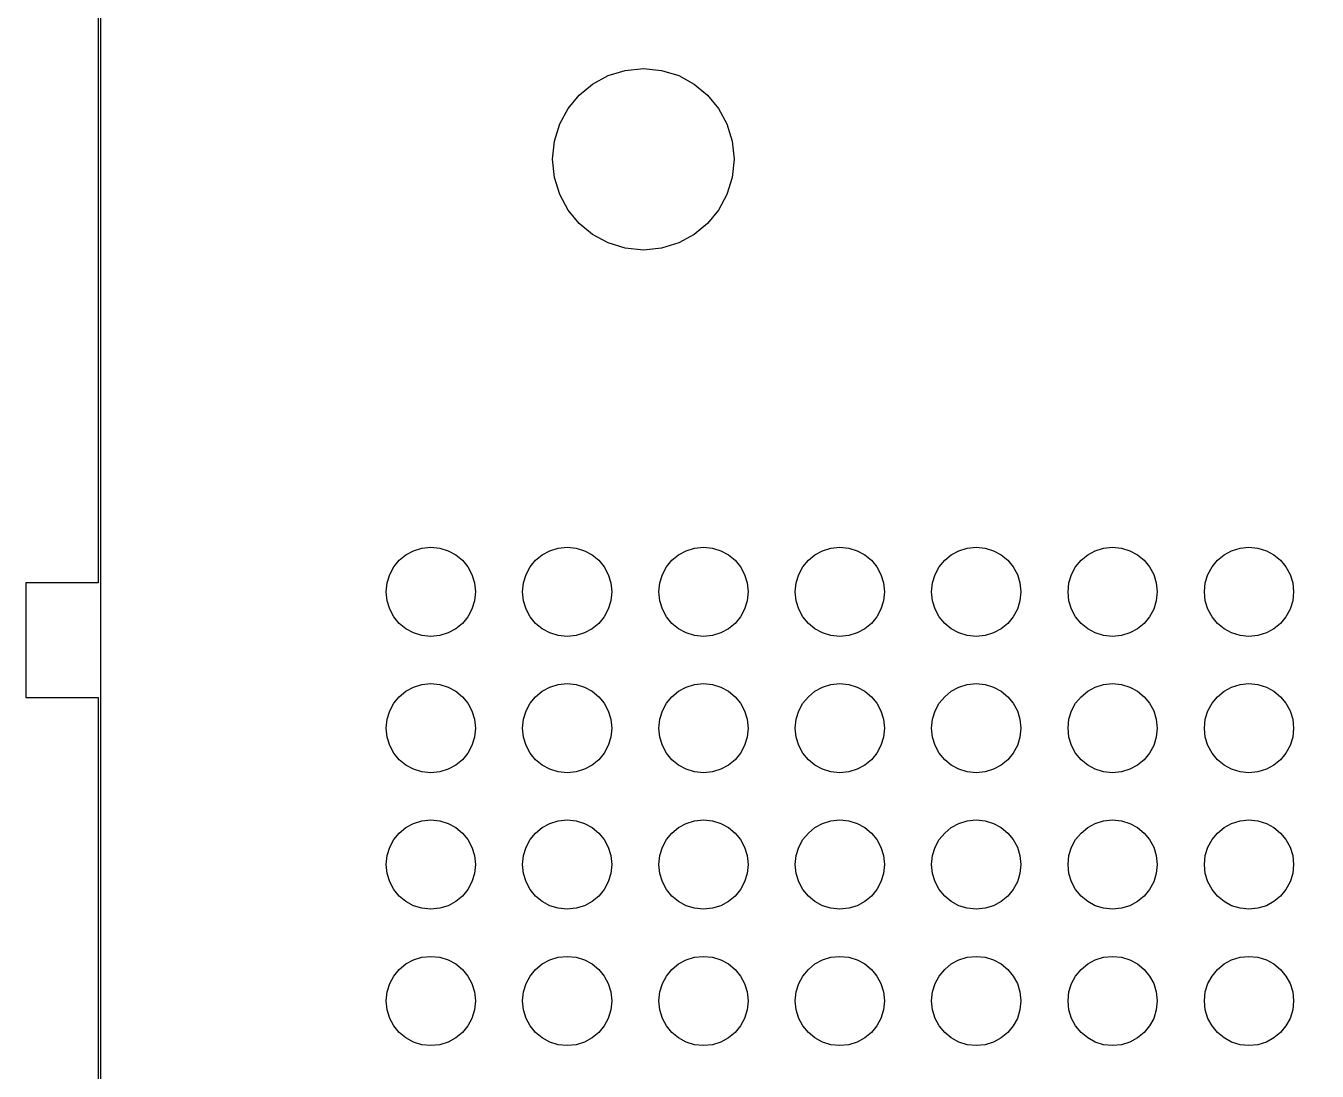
# Model space of a CAD drawing. Extents: x -3 to 115, y -3 to 173.
# Drawn here: x -2.9 to 50.5, y 42.6 to 85.9 of the extents above; entities that cross this region are included whole.
import ezdxf

# ---------------------------------------------------------------- set-up
doc = ezdxf.new("R2010")
doc.units = 0
doc.layers.get('0').update_dxf_attribs({"linetype": 'CONTINUOUS'})
doc.layers.add('Layer_1', color=7, linetype='CONTINUOUS')

msp = doc.modelspace()

# ---------------------------------------------------------------- linework, layer by layer
at = {"color": 7}
msp.add_lwpolyline([(21.855948, 76.688872), (21.150757, 76.908512), (20.512917, 77.254502), (19.956812, 77.713226), (19.49838, 78.269136), (19.151907, 78.906682), (18.932653, 79.612263), (18.856749, 80.368381), (18.932653, 81.125468), (19.151907, 81.831046), (19.49838, 82.468597), (19.956812, 83.024507), (20.512917, 83.483231), (21.150757, 83.830187), (21.855948, 84.04789), (22.612356, 84.124666), (23.369736, 84.04789), (24.074927, 83.830187), (24.712669, 83.483231), (25.268871, 83.024507), (25.727305, 82.468597), (26.073679, 81.831046), (26.291961, 81.125468), (26.368838, 80.368381), (26.291961, 79.612263), (26.073679, 78.906682), (25.727305, 78.269136), (25.268871, 77.713226), (24.712669, 77.254502), (24.074927, 76.908512), (23.369736, 76.688872), (22.612356, 76.613067), (21.855948, 76.688872), (21.855948, 76.688872), (21.855948, 76.688872)], close=True, dxfattribs=at)
at = {"color": 6}
for points in [[(13.441928, 60.657326), (13.095249, 60.765302), (12.78168, 60.935394), (12.508293, 61.16091), (12.282924, 61.4342), (12.112594, 61.747627), (12.004806, 62.094495), (11.967491, 62.46621), (12.004806, 62.838405), (12.112594, 63.185273), (12.282924, 63.498697), (12.508293, 63.77199), (12.78168, 63.997503), (13.095249, 64.168069), (13.441928, 64.275094), (13.813786, 64.312841), (14.186121, 64.275094), (14.532801, 64.168069), (14.846321, 63.997503), (15.119756, 63.77199), (15.345126, 63.498697), (15.515407, 63.185273), (15.622717, 62.838405), (15.66051, 62.46621), (15.622717, 62.094495), (15.515407, 61.747627), (15.345126, 61.4342), (15.119756, 61.16091), (14.846321, 60.935394), (14.532801, 60.765302), (14.186121, 60.657326), (13.813786, 60.620059), (13.441928, 60.657326), (13.441928, 60.657326), (13.441928, 60.657326)], [(19.086727, 60.657326), (18.740048, 60.765302), (18.426479, 60.935394), (18.153092, 61.16091), (17.927723, 61.4342), (17.757393, 61.747627), (17.649606, 62.094495), (17.612291, 62.46621), (17.649606, 62.838405), (17.757393, 63.185273), (17.927723, 63.498697), (18.153092, 63.77199), (18.426479, 63.997503), (18.740048, 64.168069), (19.086727, 64.275094), (19.458585, 64.312841), (19.830921, 64.275094), (20.1776, 64.168069), (20.49112, 63.997503), (20.764555, 63.77199), (20.989926, 63.498697), (21.160207, 63.185273), (21.267516, 62.838405), (21.30531, 62.46621), (21.267516, 62.094495), (21.160207, 61.747627), (20.989926, 61.4342), (20.764555, 61.16091), (20.49112, 60.935394), (20.1776, 60.765302), (19.830921, 60.657326), (19.458585, 60.620059), (19.086727, 60.657326), (19.086727, 60.657326), (19.086727, 60.657326)], [(24.731527, 60.657326), (24.384848, 60.765302), (24.071279, 60.935394), (23.797892, 61.16091), (23.572523, 61.4342), (23.402193, 61.747627), (23.294405, 62.094495), (23.25709, 62.46621), (23.294405, 62.838405), (23.402193, 63.185273), (23.572523, 63.498697), (23.797892, 63.77199), (24.071279, 63.997503), (24.384848, 64.168069), (24.731527, 64.275094), (25.103384, 64.312841), (25.47572, 64.275094), (25.822399, 64.168069), (26.13592, 63.997503), (26.409355, 63.77199), (26.634725, 63.498697), (26.805006, 63.185273), (26.912316, 62.838405), (26.950109, 62.46621), (26.912316, 62.094495), (26.805006, 61.747627), (26.634725, 61.4342), (26.409355, 61.16091), (26.13592, 60.935394), (25.822399, 60.765302), (25.47572, 60.657326), (25.103384, 60.620059), (24.731527, 60.657326), (24.731527, 60.657326), (24.731527, 60.657326)], [(30.376326, 60.657326), (30.029647, 60.765302), (29.716078, 60.935394), (29.442691, 61.16091), (29.217322, 61.4342), (29.046992, 61.747627), (28.939205, 62.094495), (28.90189, 62.46621), (28.939205, 62.838405), (29.046992, 63.185273), (29.217322, 63.498697), (29.442691, 63.77199), (29.716078, 63.997503), (30.029647, 64.168069), (30.376326, 64.275094), (30.748184, 64.312841), (31.12052, 64.275094), (31.467199, 64.168069), (31.780719, 63.997503), (32.054154, 63.77199), (32.279525, 63.498697), (32.449806, 63.185273), (32.557115, 62.838405), (32.594909, 62.46621), (32.557115, 62.094495), (32.449806, 61.747627), (32.279525, 61.4342), (32.054154, 61.16091), (31.780719, 60.935394), (31.467199, 60.765302), (31.12052, 60.657326), (30.748184, 60.620059), (30.376326, 60.657326), (30.376326, 60.657326), (30.376326, 60.657326)], [(36.021126, 60.657326), (35.674447, 60.765302), (35.360878, 60.935394), (35.087491, 61.16091), (34.862121, 61.4342), (34.691792, 61.747627), (34.584004, 62.094495), (34.546689, 62.46621), (34.584004, 62.838405), (34.691792, 63.185273), (34.862121, 63.498697), (35.087491, 63.77199), (35.360878, 63.997503), (35.674447, 64.168069), (36.021126, 64.275094), (36.392983, 64.312841), (36.765319, 64.275094), (37.111998, 64.168069), (37.425519, 63.997503), (37.698954, 63.77199), (37.924324, 63.498697), (38.094605, 63.185273), (38.201915, 62.838405), (38.239708, 62.46621), (38.201915, 62.094495), (38.094605, 61.747627), (37.924324, 61.4342), (37.698954, 61.16091), (37.425519, 60.935394), (37.111998, 60.765302), (36.765319, 60.657326), (36.392983, 60.620059), (36.021126, 60.657326), (36.021126, 60.657326), (36.021126, 60.657326)], [(41.665925, 60.657326), (41.319246, 60.765302), (41.005677, 60.935394), (40.73229, 61.16091), (40.506921, 61.4342), (40.336591, 61.747627), (40.228804, 62.094495), (40.191489, 62.46621), (40.228804, 62.838405), (40.336591, 63.185273), (40.506921, 63.498697), (40.73229, 63.77199), (41.005677, 63.997503), (41.319246, 64.168069), (41.665925, 64.275094), (42.037783, 64.312841), (42.410119, 64.275094), (42.756798, 64.168069), (43.070318, 63.997503), (43.343753, 63.77199), (43.569124, 63.498697), (43.739405, 63.185273), (43.846714, 62.838405), (43.884508, 62.46621), (43.846714, 62.094495), (43.739405, 61.747627), (43.569124, 61.4342), (43.343753, 61.16091), (43.070318, 60.935394), (42.756798, 60.765302), (42.410119, 60.657326), (42.037783, 60.620059), (41.665925, 60.657326), (41.665925, 60.657326), (41.665925, 60.657326)], [(47.310725, 60.657326), (46.964046, 60.765302), (46.650477, 60.935394), (46.37709, 61.16091), (46.151721, 61.4342), (45.981391, 61.747627), (45.873604, 62.094495), (45.836289, 62.46621), (45.873604, 62.838405), (45.981391, 63.185273), (46.151721, 63.498697), (46.37709, 63.77199), (46.650477, 63.997503), (46.964046, 64.168069), (47.310725, 64.275094), (47.682583, 64.312841), (48.054919, 64.275094), (48.401598, 64.168069), (48.715118, 63.997503), (48.988553, 63.77199), (49.213924, 63.498697), (49.384205, 63.185273), (49.491514, 62.838405), (49.529308, 62.46621), (49.491514, 62.094495), (49.384205, 61.747627), (49.213924, 61.4342), (48.988553, 61.16091), (48.715118, 60.935394), (48.401598, 60.765302), (48.054919, 60.657326), (47.682583, 60.620059), (47.310725, 60.657326), (47.310725, 60.657326), (47.310725, 60.657326)], [(13.441928, 55.01288), (13.095249, 55.120855), (12.78168, 55.290948), (12.508293, 55.516463), (12.282924, 55.789753), (12.112594, 56.103181), (12.004806, 56.450049), (11.967491, 56.821764), (12.004806, 57.193958), (12.112594, 57.540826), (12.282924, 57.854251), (12.508293, 58.127544), (12.78168, 58.353056), (13.095249, 58.523623), (13.441928, 58.630647), (13.813786, 58.668394), (14.186121, 58.630647), (14.532801, 58.523623), (14.846321, 58.353056), (15.119756, 58.127544), (15.345126, 57.854251), (15.515407, 57.540826), (15.622717, 57.193958), (15.66051, 56.821764), (15.622717, 56.450049), (15.515407, 56.103181), (15.345126, 55.789753), (15.119756, 55.516463), (14.846321, 55.290948), (14.532801, 55.120855), (14.186121, 55.01288), (13.813786, 54.975613), (13.441928, 55.01288), (13.441928, 55.01288), (13.441928, 55.01288)], [(19.086727, 55.01288), (18.740048, 55.120855), (18.426479, 55.290948), (18.153092, 55.516463), (17.927723, 55.789753), (17.757393, 56.103181), (17.649606, 56.450049), (17.612291, 56.821764), (17.649606, 57.193958), (17.757393, 57.540826), (17.927723, 57.854251), (18.153092, 58.127544), (18.426479, 58.353056), (18.740048, 58.523623), (19.086727, 58.630647), (19.458585, 58.668394), (19.830921, 58.630647), (20.1776, 58.523623), (20.49112, 58.353056), (20.764555, 58.127544), (20.989926, 57.854251), (21.160207, 57.540826), (21.267516, 57.193958), (21.30531, 56.821764), (21.267516, 56.450049), (21.160207, 56.103181), (20.989926, 55.789753), (20.764555, 55.516463), (20.49112, 55.290948), (20.1776, 55.120855), (19.830921, 55.01288), (19.458585, 54.975613), (19.086727, 55.01288), (19.086727, 55.01288), (19.086727, 55.01288)], [(24.731527, 55.01288), (24.384848, 55.120855), (24.071279, 55.290948), (23.797892, 55.516463), (23.572523, 55.789753), (23.402193, 56.103181), (23.294405, 56.450049), (23.25709, 56.821764), (23.294405, 57.193958), (23.402193, 57.540826), (23.572523, 57.854251), (23.797892, 58.127544), (24.071279, 58.353056), (24.384848, 58.523623), (24.731527, 58.630647), (25.103384, 58.668394), (25.47572, 58.630647), (25.822399, 58.523623), (26.13592, 58.353056), (26.409355, 58.127544), (26.634725, 57.854251), (26.805006, 57.540826), (26.912316, 57.193958), (26.950109, 56.821764), (26.912316, 56.450049), (26.805006, 56.103181), (26.634725, 55.789753), (26.409355, 55.516463), (26.13592, 55.290948), (25.822399, 55.120855), (25.47572, 55.01288), (25.103384, 54.975613), (24.731527, 55.01288), (24.731527, 55.01288), (24.731527, 55.01288)], [(30.376326, 55.01288), (30.029647, 55.120855), (29.716078, 55.290948), (29.442691, 55.516463), (29.217322, 55.789753), (29.046992, 56.103181), (28.939205, 56.450049), (28.90189, 56.821764), (28.939205, 57.193958), (29.046992, 57.540826), (29.217322, 57.854251), (29.442691, 58.127544), (29.716078, 58.353056), (30.029647, 58.523623), (30.376326, 58.630647), (30.748184, 58.668394), (31.12052, 58.630647), (31.467199, 58.523623), (31.780719, 58.353056), (32.054154, 58.127544), (32.279525, 57.854251), (32.449806, 57.540826), (32.557115, 57.193958), (32.594909, 56.821764), (32.557115, 56.450049), (32.449806, 56.103181), (32.279525, 55.789753), (32.054154, 55.516463), (31.780719, 55.290948), (31.467199, 55.120855), (31.12052, 55.01288), (30.748184, 54.975613), (30.376326, 55.01288), (30.376326, 55.01288), (30.376326, 55.01288)], [(36.021126, 55.01288), (35.674447, 55.120855), (35.360878, 55.290948), (35.087491, 55.516463), (34.862121, 55.789753), (34.691792, 56.103181), (34.584004, 56.450049), (34.546689, 56.821764), (34.584004, 57.193958), (34.691792, 57.540826), (34.862121, 57.854251), (35.087491, 58.127544), (35.360878, 58.353056), (35.674447, 58.523623), (36.021126, 58.630647), (36.392983, 58.668394), (36.765319, 58.630647), (37.111998, 58.523623), (37.425519, 58.353056), (37.698954, 58.127544), (37.924324, 57.854251), (38.094605, 57.540826), (38.201915, 57.193958), (38.239708, 56.821764), (38.201915, 56.450049), (38.094605, 56.103181), (37.924324, 55.789753), (37.698954, 55.516463), (37.425519, 55.290948), (37.111998, 55.120855), (36.765319, 55.01288), (36.392983, 54.975613), (36.021126, 55.01288), (36.021126, 55.01288), (36.021126, 55.01288)], [(41.665925, 55.01288), (41.319246, 55.120855), (41.005677, 55.290948), (40.73229, 55.516463), (40.506921, 55.789753), (40.336591, 56.103181), (40.228804, 56.450049), (40.191489, 56.821764), (40.228804, 57.193958), (40.336591, 57.540826), (40.506921, 57.854251), (40.73229, 58.127544), (41.005677, 58.353056), (41.319246, 58.523623), (41.665925, 58.630647), (42.037783, 58.668394), (42.410119, 58.630647), (42.756798, 58.523623), (43.070318, 58.353056), (43.343753, 58.127544), (43.569124, 57.854251), (43.739405, 57.540826), (43.846714, 57.193958), (43.884508, 56.821764), (43.846714, 56.450049), (43.739405, 56.103181), (43.569124, 55.789753), (43.343753, 55.516463), (43.070318, 55.290948), (42.756798, 55.120855), (42.410119, 55.01288), (42.037783, 54.975613), (41.665925, 55.01288), (41.665925, 55.01288), (41.665925, 55.01288)], [(47.310725, 55.01288), (46.964046, 55.120855), (46.650477, 55.290948), (46.37709, 55.516463), (46.151721, 55.789753), (45.981391, 56.103181), (45.873604, 56.450049), (45.836289, 56.821764), (45.873604, 57.193958), (45.981391, 57.540826), (46.151721, 57.854251), (46.37709, 58.127544), (46.650477, 58.353056), (46.964046, 58.523623), (47.310725, 58.630647), (47.682583, 58.668394), (48.054919, 58.630647), (48.401598, 58.523623), (48.715118, 58.353056), (48.988553, 58.127544), (49.213924, 57.854251), (49.384205, 57.540826), (49.491514, 57.193958), (49.529308, 56.821764), (49.491514, 56.450049), (49.384205, 56.103181), (49.213924, 55.789753), (48.988553, 55.516463), (48.715118, 55.290948), (48.401598, 55.120855), (48.054919, 55.01288), (47.682583, 54.975613), (47.310725, 55.01288), (47.310725, 55.01288), (47.310725, 55.01288)], [(13.441928, 49.368434), (13.095249, 49.476409), (12.78168, 49.646502), (12.508293, 49.872017), (12.282924, 50.145307), (12.112594, 50.458734), (12.004806, 50.805602), (11.967491, 51.177317), (12.004806, 51.549512), (12.112594, 51.89638), (12.282924, 52.209805), (12.508293, 52.483097), (12.78168, 52.70861), (13.095249, 52.879176), (13.441928, 52.986201), (13.813786, 53.023948), (14.186121, 52.986201), (14.532801, 52.879176), (14.846321, 52.70861), (15.119756, 52.483097), (15.345126, 52.209805), (15.515407, 51.89638), (15.622717, 51.549512), (15.66051, 51.177317), (15.622717, 50.805602), (15.515407, 50.458734), (15.345126, 50.145307), (15.119756, 49.872017), (14.846321, 49.646502), (14.532801, 49.476409), (14.186121, 49.368434), (13.813786, 49.331166), (13.441928, 49.368434), (13.441928, 49.368434), (13.441928, 49.368434)], [(19.086727, 49.368434), (18.740048, 49.476409), (18.426479, 49.646502), (18.153092, 49.872017), (17.927723, 50.145307), (17.757393, 50.458734), (17.649606, 50.805602), (17.612291, 51.177317), (17.649606, 51.549512), (17.757393, 51.89638), (17.927723, 52.209805), (18.153092, 52.483097), (18.426479, 52.70861), (18.740048, 52.879176), (19.086727, 52.986201), (19.458585, 53.023948), (19.830921, 52.986201), (20.1776, 52.879176), (20.49112, 52.70861), (20.764555, 52.483097), (20.989926, 52.209805), (21.160207, 51.89638), (21.267516, 51.549512), (21.30531, 51.177317), (21.267516, 50.805602), (21.160207, 50.458734), (20.989926, 50.145307), (20.764555, 49.872017), (20.49112, 49.646502), (20.1776, 49.476409), (19.830921, 49.368434), (19.458585, 49.331166), (19.086727, 49.368434), (19.086727, 49.368434), (19.086727, 49.368434)], [(24.731527, 49.368434), (24.384848, 49.476409), (24.071279, 49.646502), (23.797892, 49.872017), (23.572523, 50.145307), (23.402193, 50.458734), (23.294405, 50.805602), (23.25709, 51.177317), (23.294405, 51.549512), (23.402193, 51.89638), (23.572523, 52.209805), (23.797892, 52.483097), (24.071279, 52.70861), (24.384848, 52.879176), (24.731527, 52.986201), (25.103384, 53.023948), (25.47572, 52.986201), (25.822399, 52.879176), (26.13592, 52.70861), (26.409355, 52.483097), (26.634725, 52.209805), (26.805006, 51.89638), (26.912316, 51.549512), (26.950109, 51.177317), (26.912316, 50.805602), (26.805006, 50.458734), (26.634725, 50.145307), (26.409355, 49.872017), (26.13592, 49.646502), (25.822399, 49.476409), (25.47572, 49.368434), (25.103384, 49.331166), (24.731527, 49.368434), (24.731527, 49.368434), (24.731527, 49.368434)], [(30.376326, 49.368434), (30.029647, 49.476409), (29.716078, 49.646502), (29.442691, 49.872017), (29.217322, 50.145307), (29.046992, 50.458734), (28.939205, 50.805602), (28.90189, 51.177317), (28.939205, 51.549512), (29.046992, 51.89638), (29.217322, 52.209805), (29.442691, 52.483097), (29.716078, 52.70861), (30.029647, 52.879176), (30.376326, 52.986201), (30.748184, 53.023948), (31.12052, 52.986201), (31.467199, 52.879176), (31.780719, 52.70861), (32.054154, 52.483097), (32.279525, 52.209805), (32.449806, 51.89638), (32.557115, 51.549512), (32.594909, 51.177317), (32.557115, 50.805602), (32.449806, 50.458734), (32.279525, 50.145307), (32.054154, 49.872017), (31.780719, 49.646502), (31.467199, 49.476409), (31.12052, 49.368434), (30.748184, 49.331166), (30.376326, 49.368434), (30.376326, 49.368434), (30.376326, 49.368434)], [(36.021126, 49.368434), (35.674447, 49.476409), (35.360878, 49.646502), (35.087491, 49.872017), (34.862121, 50.145307), (34.691792, 50.458734), (34.584004, 50.805602), (34.546689, 51.177317), (34.584004, 51.549512), (34.691792, 51.89638), (34.862121, 52.209805), (35.087491, 52.483097), (35.360878, 52.70861), (35.674447, 52.879176), (36.021126, 52.986201), (36.392983, 53.023948), (36.765319, 52.986201), (37.111998, 52.879176), (37.425519, 52.70861), (37.698954, 52.483097), (37.924324, 52.209805), (38.094605, 51.89638), (38.201915, 51.549512), (38.239708, 51.177317), (38.201915, 50.805602), (38.094605, 50.458734), (37.924324, 50.145307), (37.698954, 49.872017), (37.425519, 49.646502), (37.111998, 49.476409), (36.765319, 49.368434), (36.392983, 49.331166), (36.021126, 49.368434), (36.021126, 49.368434), (36.021126, 49.368434)], [(41.665925, 49.368434), (41.319246, 49.476409), (41.005677, 49.646502), (40.73229, 49.872017), (40.506921, 50.145307), (40.336591, 50.458734), (40.228804, 50.805602), (40.191489, 51.177317), (40.228804, 51.549512), (40.336591, 51.89638), (40.506921, 52.209805), (40.73229, 52.483097), (41.005677, 52.70861), (41.319246, 52.879176), (41.665925, 52.986201), (42.037783, 53.023948), (42.410119, 52.986201), (42.756798, 52.879176), (43.070318, 52.70861), (43.343753, 52.483097), (43.569124, 52.209805), (43.739405, 51.89638), (43.846714, 51.549512), (43.884508, 51.177317), (43.846714, 50.805602), (43.739405, 50.458734), (43.569124, 50.145307), (43.343753, 49.872017), (43.070318, 49.646502), (42.756798, 49.476409), (42.410119, 49.368434), (42.037783, 49.331166), (41.665925, 49.368434), (41.665925, 49.368434), (41.665925, 49.368434)], [(47.310725, 49.368434), (46.964046, 49.476409), (46.650477, 49.646502), (46.37709, 49.872017), (46.151721, 50.145307), (45.981391, 50.458734), (45.873604, 50.805602), (45.836289, 51.177317), (45.873604, 51.549512), (45.981391, 51.89638), (46.151721, 52.209805), (46.37709, 52.483097), (46.650477, 52.70861), (46.964046, 52.879176), (47.310725, 52.986201), (47.682583, 53.023948), (48.054919, 52.986201), (48.401598, 52.879176), (48.715118, 52.70861), (48.988553, 52.483097), (49.213924, 52.209805), (49.384205, 51.89638), (49.491514, 51.549512), (49.529308, 51.177317), (49.491514, 50.805602), (49.384205, 50.458734), (49.213924, 50.145307), (48.988553, 49.872017), (48.715118, 49.646502), (48.401598, 49.476409), (48.054919, 49.368434), (47.682583, 49.331166), (47.310725, 49.368434), (47.310725, 49.368434), (47.310725, 49.368434)], [(13.441928, 43.723987), (13.095249, 43.831963), (12.78168, 44.002055), (12.508293, 44.22757), (12.282924, 44.50086), (12.112594, 44.814288), (12.004806, 45.161156), (11.967491, 45.532871), (12.004806, 45.905065), (12.112594, 46.251933), (12.282924, 46.565358), (12.508293, 46.838651), (12.78168, 47.064163), (13.095249, 47.23473), (13.441928, 47.341754), (13.813786, 47.379502), (14.186121, 47.341754), (14.532801, 47.23473), (14.846321, 47.064163), (15.119756, 46.838651), (15.345126, 46.565358), (15.515407, 46.251933), (15.622717, 45.905065), (15.66051, 45.532871), (15.622717, 45.161156), (15.515407, 44.814288), (15.345126, 44.50086), (15.119756, 44.22757), (14.846321, 44.002055), (14.532801, 43.831963), (14.186121, 43.723987), (13.813786, 43.68672), (13.441928, 43.723987), (13.441928, 43.723987), (13.441928, 43.723987)], [(19.086727, 43.723987), (18.740048, 43.831963), (18.426479, 44.002055), (18.153092, 44.22757), (17.927723, 44.50086), (17.757393, 44.814288), (17.649606, 45.161156), (17.612291, 45.532871), (17.649606, 45.905065), (17.757393, 46.251933), (17.927723, 46.565358), (18.153092, 46.838651), (18.426479, 47.064163), (18.740048, 47.23473), (19.086727, 47.341754), (19.458585, 47.379502), (19.830921, 47.341754), (20.1776, 47.23473), (20.49112, 47.064163), (20.764555, 46.838651), (20.989926, 46.565358), (21.160207, 46.251933), (21.267516, 45.905065), (21.30531, 45.532871), (21.267516, 45.161156), (21.160207, 44.814288), (20.989926, 44.50086), (20.764555, 44.22757), (20.49112, 44.002055), (20.1776, 43.831963), (19.830921, 43.723987), (19.458585, 43.68672), (19.086727, 43.723987), (19.086727, 43.723987), (19.086727, 43.723987)], [(24.731527, 43.723987), (24.384848, 43.831963), (24.071279, 44.002055), (23.797892, 44.22757), (23.572523, 44.50086), (23.402193, 44.814288), (23.294405, 45.161156), (23.25709, 45.532871), (23.294405, 45.905065), (23.402193, 46.251933), (23.572523, 46.565358), (23.797892, 46.838651), (24.071279, 47.064163), (24.384848, 47.23473), (24.731527, 47.341754), (25.103384, 47.379502), (25.47572, 47.341754), (25.822399, 47.23473), (26.13592, 47.064163), (26.409355, 46.838651), (26.634725, 46.565358), (26.805006, 46.251933), (26.912316, 45.905065), (26.950109, 45.532871), (26.912316, 45.161156), (26.805006, 44.814288), (26.634725, 44.50086), (26.409355, 44.22757), (26.13592, 44.002055), (25.822399, 43.831963), (25.47572, 43.723987), (25.103384, 43.68672), (24.731527, 43.723987), (24.731527, 43.723987), (24.731527, 43.723987)], [(30.376326, 43.723987), (30.029647, 43.831963), (29.716078, 44.002055), (29.442691, 44.22757), (29.217322, 44.50086), (29.046992, 44.814288), (28.939205, 45.161156), (28.90189, 45.532871), (28.939205, 45.905065), (29.046992, 46.251933), (29.217322, 46.565358), (29.442691, 46.838651), (29.716078, 47.064163), (30.029647, 47.23473), (30.376326, 47.341754), (30.748184, 47.379502), (31.12052, 47.341754), (31.467199, 47.23473), (31.780719, 47.064163), (32.054154, 46.838651), (32.279525, 46.565358), (32.449806, 46.251933), (32.557115, 45.905065), (32.594909, 45.532871), (32.557115, 45.161156), (32.449806, 44.814288), (32.279525, 44.50086), (32.054154, 44.22757), (31.780719, 44.002055), (31.467199, 43.831963), (31.12052, 43.723987), (30.748184, 43.68672), (30.376326, 43.723987), (30.376326, 43.723987), (30.376326, 43.723987)], [(36.021126, 43.723987), (35.674447, 43.831963), (35.360878, 44.002055), (35.087491, 44.22757), (34.862121, 44.50086), (34.691792, 44.814288), (34.584004, 45.161156), (34.546689, 45.532871), (34.584004, 45.905065), (34.691792, 46.251933), (34.862121, 46.565358), (35.087491, 46.838651), (35.360878, 47.064163), (35.674447, 47.23473), (36.021126, 47.341754), (36.392983, 47.379502), (36.765319, 47.341754), (37.111998, 47.23473), (37.425519, 47.064163), (37.698954, 46.838651), (37.924324, 46.565358), (38.094605, 46.251933), (38.201915, 45.905065), (38.239708, 45.532871), (38.201915, 45.161156), (38.094605, 44.814288), (37.924324, 44.50086), (37.698954, 44.22757), (37.425519, 44.002055), (37.111998, 43.831963), (36.765319, 43.723987), (36.392983, 43.68672), (36.021126, 43.723987), (36.021126, 43.723987), (36.021126, 43.723987)], [(41.665925, 43.723987), (41.319246, 43.831963), (41.005677, 44.002055), (40.73229, 44.22757), (40.506921, 44.50086), (40.336591, 44.814288), (40.228804, 45.161156), (40.191489, 45.532871), (40.228804, 45.905065), (40.336591, 46.251933), (40.506921, 46.565358), (40.73229, 46.838651), (41.005677, 47.064163), (41.319246, 47.23473), (41.665925, 47.341754), (42.037783, 47.379502), (42.410119, 47.341754), (42.756798, 47.23473), (43.070318, 47.064163), (43.343753, 46.838651), (43.569124, 46.565358), (43.739405, 46.251933), (43.846714, 45.905065), (43.884508, 45.532871), (43.846714, 45.161156), (43.739405, 44.814288), (43.569124, 44.50086), (43.343753, 44.22757), (43.070318, 44.002055), (42.756798, 43.831963), (42.410119, 43.723987), (42.037783, 43.68672), (41.665925, 43.723987), (41.665925, 43.723987), (41.665925, 43.723987)], [(47.310725, 43.723987), (46.964046, 43.831963), (46.650477, 44.002055), (46.37709, 44.22757), (46.151721, 44.50086), (45.981391, 44.814288), (45.873604, 45.161156), (45.836289, 45.532871), (45.873604, 45.905065), (45.981391, 46.251933), (46.151721, 46.565358), (46.37709, 46.838651), (46.650477, 47.064163), (46.964046, 47.23473), (47.310725, 47.341754), (47.682583, 47.379502), (48.054919, 47.341754), (48.401598, 47.23473), (48.715118, 47.064163), (48.988553, 46.838651), (49.213924, 46.565358), (49.384205, 46.251933), (49.491514, 45.905065), (49.529308, 45.532871), (49.491514, 45.161156), (49.384205, 44.814288), (49.213924, 44.50086), (48.988553, 44.22757), (48.715118, 44.002055), (48.401598, 43.831963), (48.054919, 43.723987), (47.682583, 43.68672), (47.310725, 43.723987), (47.310725, 43.723987), (47.310725, 43.723987)]]:
    msp.add_lwpolyline(points, close=True, dxfattribs=at)
at = {"layer": 'Layer_1', "color": 7}
msp.add_lwpolyline([(0.15, 170.149998), (112.150002, 170.149998), (112.150002, 0.150005), (0.15, 0.150005), (0.15, 170.149998)], close=True, dxfattribs=at)
at = {"layer": 'Layer_1', "color": 1}
msp.add_lwpolyline([(0.05022, 107.193846), (0.05022, 62.843787), (-2.94996, 62.843787), (-2.94996, 58.091991), (0.05022, 58.091991), (0.05022, 13.741599), (-2.94996, 13.741599), (-2.94996, 8.989823), (0.05022, 8.989823), (0.05022, -0.513756), (10.05082, -0.513756), (10.05082, -3.364878), (15.05112, -3.364878), (15.05112, -0.513756), (39.052554, -0.513756), (39.052554, -3.364878), (44.05286, -3.364878), (44.05286, -0.513756), (68.054299, -0.513756)], dxfattribs=at)

doc.saveas('drawing.dxf')
